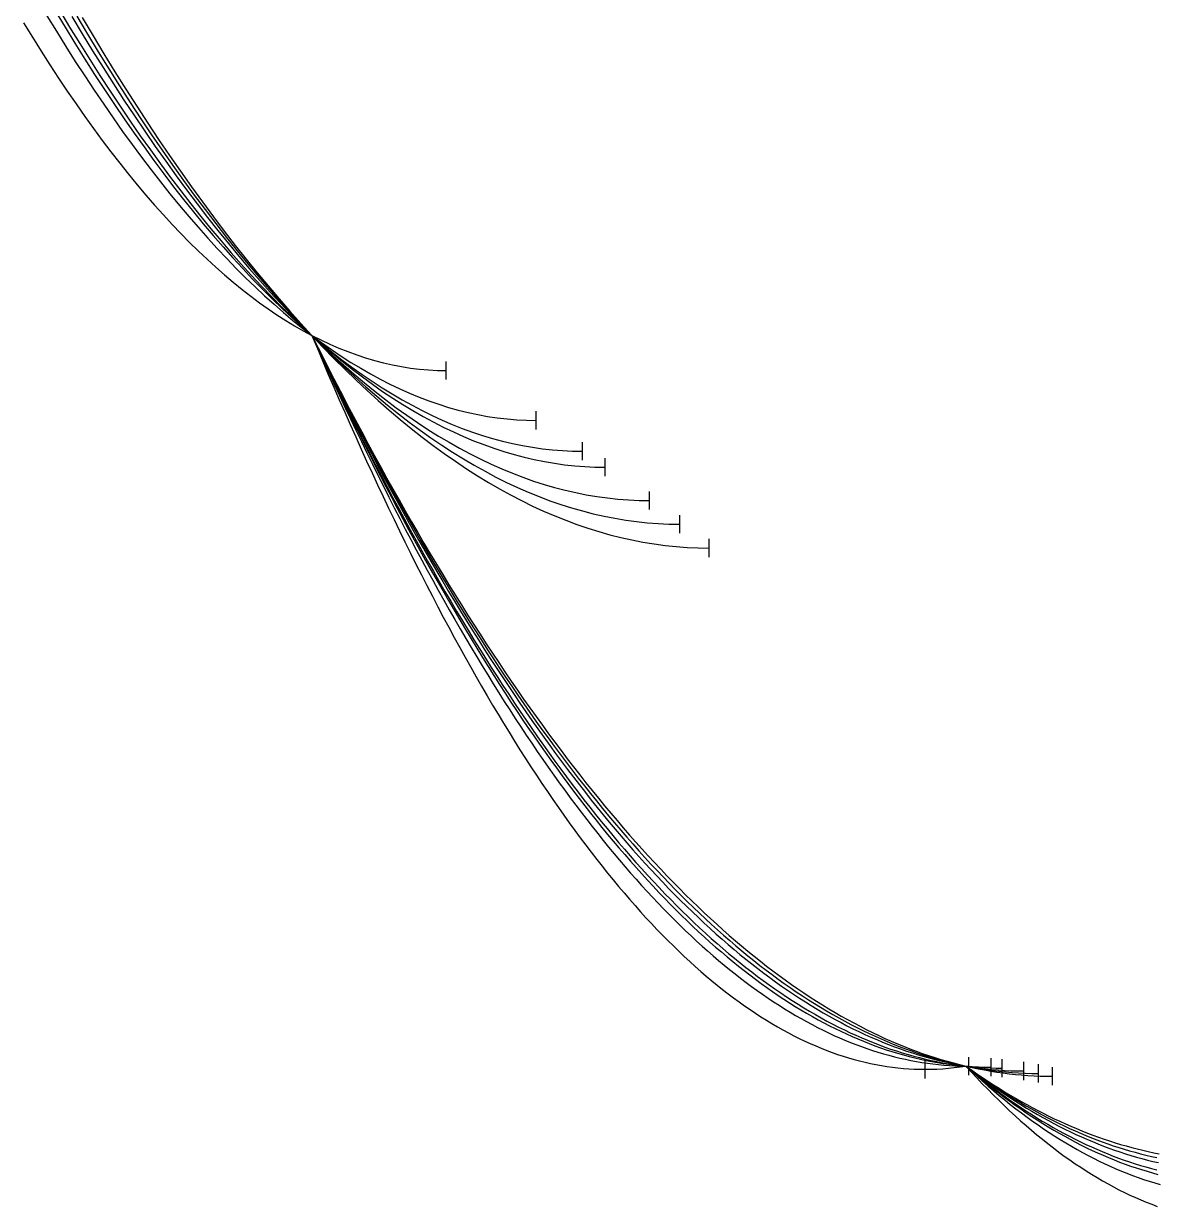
# Model space of a CAD drawing. Header units: metres. Extents: x -87 to 28195, y -4474 to 524.
# Drawn here: x 12896 to 13519, y -2956 to -2305 of the extents above; entities that cross this region are included whole.
import ezdxf

# ---------------------------------------------------------------- set-up
doc = ezdxf.new("R2010")
doc.units = ezdxf.units.M
for name, color, linetype in [('CATENARIES_-10_bare', 7, 'Continuous'), ('CATENARIES_-10_ICE', 7, 'Continuous'), ('CATENARIES_-19_bare', 7, 'Continuous'), ('CATENARIES_-19_HEAVY_ICE', 7, 'Continuous'), ('CATENARIES_0', 7, 'Continuous'), ('CATENARIES_0_ICE', 7, 'Continuous'), ('CATENARIES_50_theoretical', 7, 'Continuous')]:
    doc.layers.add(name, color=color, linetype=linetype)

msp = doc.modelspace()

# ---------------------------------------------------------------- linework, layer by layer
at = {"layer": 'CATENARIES_-10_bare'}
for p, q in [((13257.44, -2585.78), (13257.44, -2575.78)), ((13454.83, -2888.03), (13454.83, -2878.03))]:
    msp.add_line(p, q, dxfattribs=at)
for points in [[(12925.52, -2301.29, 0), (12931.4, -2311.13, 0), (12937.28, -2320.8, 0), (12943.17, -2330.28, 0), (12949.05, -2339.59, 0), (12954.93, -2348.72, 0), (12960.81, -2357.67, 0), (12966.69, -2366.45, 0), (12972.58, -2375.05, 0), (12978.46, -2383.47, 0), (12984.34, -2391.72, 0), (12990.22, -2399.79, 0), (12996.11, -2407.68, 0), (13001.99, -2415.4, 0), (13007.87, -2422.94, 0), (13013.75, -2430.3, 0), (13019.64, -2437.49, 0), (13025.52, -2444.5, 0), (13031.4, -2451.33, 0), (13037.28, -2457.99, 0), (13043.17, -2464.47, 0), (13049.05, -2470.77, 0), (13054.93, -2476.9, 0), (13060.89, -2482.93, 0), (13066.84, -2488.77, 0), (13072.8, -2494.44, 0), (13078.75, -2499.92, 0), (13084.71, -2505.23, 0), (13090.67, -2510.35, 0), (13096.62, -2515.29, 0), (13102.58, -2520.06, 0), (13108.54, -2524.64, 0), (13114.49, -2529.04, 0), (13120.45, -2533.27, 0), (13126.4, -2537.31, 0), (13132.36, -2541.18, 0), (13138.32, -2544.86, 0), (13144.27, -2548.36, 0), (13150.23, -2551.69, 0), (13156.18, -2554.83, 0), (13162.14, -2557.79, 0), (13168.1, -2560.58, 0), (13174.05, -2563.18, 0), (13180.01, -2565.61, 0), (13185.97, -2567.85, 0), (13191.92, -2569.92, 0), (13197.88, -2571.81, 0), (13203.83, -2573.51, 0), (13209.79, -2575.04, 0), (13215.75, -2576.39, 0), (13221.7, -2577.55, 0), (13227.66, -2578.54, 0), (13233.61, -2579.35, 0), (13239.57, -2579.98, 0), (13245.53, -2580.43, 0), (13251.48, -2580.7, 0), (13257.44, -2580.78, 0)], [(13054.93, -2476.9, 0), (13058.26, -2483.66, 0), (13061.6, -2490.37, 0), (13064.93, -2497.02, 0), (13068.26, -2503.61, 0), (13071.6, -2510.15, 0), (13074.93, -2516.63, 0), (13078.26, -2523.05, 0), (13081.6, -2529.41, 0), (13084.93, -2535.72, 0), (13088.26, -2541.97, 0), (13091.6, -2548.16, 0), (13094.93, -2554.29, 0), (13098.26, -2560.37, 0), (13101.6, -2566.39, 0), (13104.93, -2572.36, 0), (13108.26, -2578.26, 0), (13111.6, -2584.11, 0), (13114.93, -2589.9, 0), (13118.26, -2595.64, 0), (13121.59, -2601.31, 0), (13124.93, -2606.94, 0), (13128.26, -2612.5, 0), (13131.59, -2618.01, 0), (13134.93, -2623.46, 0), (13138.26, -2628.85, 0), (13141.59, -2634.18, 0), (13144.93, -2639.46, 0), (13148.26, -2644.68, 0), (13151.59, -2649.85, 0), (13154.93, -2654.96, 0), (13158.26, -2660.01, 0), (13161.59, -2665, 0), (13164.93, -2669.94, 0), (13168.26, -2674.82, 0), (13171.59, -2679.64, 0), (13174.93, -2684.41, 0), (13178.26, -2689.12, 0), (13181.59, -2693.77, 0), (13184.93, -2698.37, 0), (13188.26, -2702.91, 0), (13191.59, -2707.39, 0), (13194.93, -2711.82, 0), (13198.26, -2716.19, 0), (13201.59, -2720.5, 0), (13204.93, -2724.76, 0), (13208.26, -2728.96, 0), (13211.59, -2733.1, 0), (13214.93, -2737.19, 0), (13218.26, -2741.22, 0), (13221.59, -2745.19, 0), (13224.93, -2749.1, 0), (13228.26, -2752.96, 0), (13231.59, -2756.77, 0), (13234.92, -2760.51, 0), (13238.26, -2764.2, 0), (13241.59, -2767.84, 0), (13244.92, -2771.41, 0), (13248.26, -2774.93, 0), (13251.59, -2778.4, 0), (13254.92, -2781.8, 0), (13258.26, -2785.15, 0), (13261.59, -2788.45, 0), (13264.92, -2791.68, 0), (13268.26, -2794.87, 0), (13271.59, -2797.99, 0), (13274.92, -2801.06, 0), (13278.26, -2804.07, 0), (13281.59, -2807.02, 0), (13284.92, -2809.92, 0), (13288.26, -2812.76, 0), (13291.59, -2815.55, 0), (13294.92, -2818.28, 0), (13298.26, -2820.95, 0), (13301.59, -2823.57, 0), (13304.92, -2826.13, 0), (13308.26, -2828.63, 0), (13311.59, -2831.08, 0), (13314.92, -2833.47, 0), (13318.26, -2835.8, 0), (13321.59, -2838.08, 0), (13324.92, -2840.3, 0), (13328.26, -2842.47, 0), (13331.59, -2844.58, 0), (13334.92, -2846.63, 0), (13338.26, -2848.63, 0), (13341.59, -2850.57, 0), (13344.92, -2852.45, 0), (13348.26, -2854.28, 0), (13351.59, -2856.05, 0), (13354.92, -2857.76, 0), (13358.25, -2859.42, 0), (13361.59, -2861.02, 0), (13364.92, -2862.57, 0), (13368.25, -2864.06, 0), (13371.59, -2865.49, 0), (13374.92, -2866.87, 0), (13378.25, -2868.19, 0), (13381.59, -2869.45, 0), (13384.92, -2870.66, 0), (13388.25, -2871.81, 0), (13391.59, -2872.91, 0), (13394.92, -2873.95, 0), (13398.25, -2874.93, 0), (13401.59, -2875.86, 0), (13404.92, -2876.73, 0), (13408.25, -2877.54, 0), (13411.59, -2878.3, 0), (13414.92, -2879, 0), (13418.55, -2879.7, 0), (13422.18, -2880.33, 0), (13425.8, -2880.9, 0), (13429.43, -2881.4, 0), (13433.06, -2881.83, 0), (13436.69, -2882.2, 0), (13440.32, -2882.5, 0), (13443.95, -2882.73, 0), (13447.57, -2882.9, 0), (13451.2, -2883, 0), (13454.83, -2883.03, 0)], [(13414.92, -2879, 0), (13417.92, -2881.22, 0), (13420.93, -2883.39, 0), (13423.93, -2885.51, 0), (13426.93, -2887.59, 0), (13429.94, -2889.63, 0), (13432.94, -2891.61, 0), (13435.95, -2893.56, 0), (13438.95, -2895.45, 0), (13441.95, -2897.3, 0), (13444.96, -2899.11, 0), (13447.96, -2900.87, 0), (13450.96, -2902.58, 0), (13453.97, -2904.25, 0), (13456.97, -2905.87, 0), (13459.97, -2907.45, 0), (13462.98, -2908.98, 0), (13465.98, -2910.46, 0), (13468.98, -2911.9, 0), (13471.99, -2913.29, 0), (13474.99, -2914.64, 0), (13478, -2915.94, 0), (13481, -2917.2, 0), (13484, -2918.41, 0), (13487.01, -2919.58, 0), (13490.01, -2920.69, 0), (13493.01, -2921.77, 0), (13496.02, -2922.8, 0), (13499.02, -2923.78, 0), (13502.02, -2924.71, 0), (13505.03, -2925.6, 0), (13508.03, -2926.45, 0), (13511.03, -2927.25, 0), (13514.04, -2928, 0), (13517.04, -2928.71, 0), (13520.05, -2929.37, 0)]]:
    msp.add_polyline3d(points, dxfattribs=at)
at = {"layer": 'CATENARIES_-10_ICE'}
for p, q in [((13216.33, -2554.42), (13216.33, -2544.42)), ((13434.9, -2885.11), (13434.9, -2875.11))]:
    msp.add_line(p, q, dxfattribs=at)
for points in [[(12916.04, -2297.95, 0), (12921.6, -2307.19, 0), (12927.15, -2316.26, 0), (12932.71, -2325.15, 0), (12938.26, -2333.87, 0), (12943.82, -2342.41, 0), (12949.37, -2350.78, 0), (12954.93, -2358.98, 0), (12960.49, -2367, 0), (12966.04, -2374.85, 0), (12971.6, -2382.53, 0), (12977.15, -2390.03, 0), (12982.71, -2397.36, 0), (12988.26, -2404.51, 0), (12993.82, -2411.5, 0), (12999.37, -2418.31, 0), (13004.93, -2424.94, 0), (13010.49, -2431.41, 0), (13016.04, -2437.7, 0), (13021.6, -2443.82, 0), (13027.15, -2449.76, 0), (13032.71, -2455.53, 0), (13038.26, -2461.14, 0), (13043.82, -2466.56, 0), (13049.37, -2471.82, 0), (13054.93, -2476.9, 0), (13060.5, -2481.82, 0), (13066.06, -2486.56, 0), (13071.63, -2491.14, 0), (13077.19, -2495.54, 0), (13082.76, -2499.76, 0), (13088.32, -2503.82, 0), (13093.89, -2507.7, 0), (13099.45, -2511.41, 0), (13105.02, -2514.94, 0), (13110.58, -2518.31, 0), (13116.15, -2521.5, 0), (13121.71, -2524.51, 0), (13127.28, -2527.36, 0), (13132.84, -2530.03, 0), (13138.41, -2532.53, 0), (13143.98, -2534.86, 0), (13149.54, -2537.01, 0), (13155.11, -2539, 0), (13160.67, -2540.81, 0), (13166.24, -2542.44, 0), (13171.8, -2543.91, 0), (13177.37, -2545.2, 0), (13182.93, -2546.32, 0), (13188.5, -2547.27, 0), (13194.06, -2548.05, 0), (13199.63, -2548.65, 0), (13205.19, -2549.08, 0), (13210.76, -2549.34, 0), (13216.33, -2549.42, 0)], [(13054.93, -2476.9, 0), (13058.12, -2483.66, 0), (13061.3, -2490.36, 0), (13064.49, -2497, 0), (13067.67, -2503.58, 0), (13070.86, -2510.11, 0), (13074.04, -2516.58, 0), (13077.23, -2522.99, 0), (13080.42, -2529.34, 0), (13083.6, -2535.64, 0), (13086.79, -2541.88, 0), (13089.97, -2548.06, 0), (13093.16, -2554.18, 0), (13096.34, -2560.25, 0), (13099.53, -2566.26, 0), (13102.72, -2572.21, 0), (13105.9, -2578.1, 0), (13109.09, -2583.94, 0), (13112.27, -2589.72, 0), (13115.46, -2595.44, 0), (13118.65, -2601.11, 0), (13121.83, -2606.71, 0), (13125.02, -2612.26, 0), (13128.2, -2617.75, 0), (13131.39, -2623.19, 0), (13134.57, -2628.57, 0), (13137.76, -2633.89, 0), (13140.95, -2639.15, 0), (13144.13, -2644.36, 0), (13147.32, -2649.5, 0), (13150.5, -2654.6, 0), (13153.69, -2659.63, 0), (13156.87, -2664.61, 0), (13160.06, -2669.53, 0), (13163.25, -2674.39, 0), (13166.43, -2679.2, 0), (13169.62, -2683.94, 0), (13172.8, -2688.64, 0), (13175.99, -2693.27, 0), (13179.17, -2697.85, 0), (13182.36, -2702.37, 0), (13185.55, -2706.83, 0), (13188.73, -2711.24, 0), (13191.92, -2715.59, 0), (13195.1, -2719.88, 0), (13198.29, -2724.11, 0), (13201.47, -2728.29, 0), (13204.66, -2732.41, 0), (13207.85, -2736.48, 0), (13211.03, -2740.49, 0), (13214.22, -2744.44, 0), (13217.4, -2748.33, 0), (13220.59, -2752.17, 0), (13223.77, -2755.95, 0), (13226.96, -2759.67, 0), (13230.15, -2763.34, 0), (13233.33, -2766.94, 0), (13236.52, -2770.5, 0), (13239.7, -2773.99, 0), (13242.89, -2777.43, 0), (13246.08, -2780.81, 0), (13249.26, -2784.14, 0), (13252.45, -2787.41, 0), (13255.63, -2790.62, 0), (13258.82, -2793.77, 0), (13262, -2796.87, 0), (13265.19, -2799.91, 0), (13268.38, -2802.9, 0), (13271.56, -2805.83, 0), (13274.75, -2808.7, 0), (13277.93, -2811.51, 0), (13281.12, -2814.27, 0), (13284.3, -2816.97, 0), (13287.49, -2819.62, 0), (13290.68, -2822.2, 0), (13293.86, -2824.73, 0), (13297.05, -2827.21, 0), (13300.23, -2829.63, 0), (13303.42, -2831.99, 0), (13306.6, -2834.29, 0), (13309.79, -2836.54, 0), (13312.98, -2838.73, 0), (13316.16, -2840.87, 0), (13319.35, -2842.95, 0), (13322.53, -2844.97, 0), (13325.72, -2846.93, 0), (13328.9, -2848.84, 0), (13332.09, -2850.69, 0), (13335.28, -2852.49, 0), (13338.46, -2854.23, 0), (13341.65, -2855.91, 0), (13344.83, -2857.53, 0), (13348.02, -2859.1, 0), (13351.2, -2860.62, 0), (13354.39, -2862.07, 0), (13357.58, -2863.47, 0), (13360.76, -2864.82, 0), (13363.95, -2866.1, 0), (13367.13, -2867.33, 0), (13370.32, -2868.5, 0), (13373.51, -2869.62, 0), (13376.69, -2870.68, 0), (13379.88, -2871.69, 0), (13383.06, -2872.63, 0), (13386.25, -2873.52, 0), (13389.43, -2874.36, 0), (13392.62, -2875.14, 0), (13395.81, -2875.86, 0), (13398.99, -2876.52, 0), (13402.18, -2877.13, 0), (13405.36, -2877.68, 0), (13408.55, -2878.18, 0), (13411.73, -2878.62, 0), (13414.92, -2879, 0), (13418.25, -2879.34, 0), (13421.58, -2879.62, 0), (13424.91, -2879.83, 0), (13428.24, -2879.99, 0), (13431.57, -2880.08, 0), (13434.9, -2880.11, 0)], [(13414.92, -2879, 0), (13417.92, -2881.49, 0), (13420.93, -2883.92, 0), (13423.93, -2886.31, 0), (13426.93, -2888.65, 0), (13429.94, -2890.93, 0), (13432.94, -2893.17, 0), (13435.94, -2895.35, 0), (13438.94, -2897.49, 0), (13441.95, -2899.57, 0), (13444.95, -2901.6, 0), (13447.95, -2903.59, 0), (13450.96, -2905.52, 0), (13453.96, -2907.4, 0), (13456.96, -2909.24, 0), (13459.97, -2911.02, 0), (13462.97, -2912.75, 0), (13465.97, -2914.43, 0), (13468.97, -2916.07, 0), (13471.98, -2917.65, 0), (13474.98, -2919.18, 0), (13477.98, -2920.66, 0), (13480.99, -2922.09, 0), (13483.99, -2923.47, 0), (13486.99, -2924.8, 0), (13490, -2926.08, 0), (13493, -2927.31, 0), (13496, -2928.49, 0), (13499, -2929.62, 0), (13502.01, -2930.7, 0), (13505.01, -2931.73, 0), (13508.01, -2932.71, 0), (13511.02, -2933.63, 0), (13514.02, -2934.51, 0), (13517.02, -2935.34, 0), (13520.03, -2936.12, 0)]]:
    msp.add_polyline3d(points, dxfattribs=at)
at = {"layer": 'CATENARIES_-19_bare'}
for p, q in [((13273.64, -2598.91), (13273.64, -2588.91)), ((13462.68, -2889.58), (13462.68, -2879.58))]:
    msp.add_line(p, q, dxfattribs=at)
for points in [[(12928.42, -2301.97, 0), (12934.45, -2312.1, 0), (12940.47, -2322.04, 0), (12946.5, -2331.8, 0), (12952.52, -2341.39, 0), (12958.54, -2350.79, 0), (12964.57, -2360.02, 0), (12970.59, -2369.06, 0), (12976.62, -2377.93, 0), (12982.64, -2386.61, 0), (12988.66, -2395.12, 0), (12994.69, -2403.45, 0), (13000.71, -2411.6, 0), (13006.74, -2419.57, 0), (13012.76, -2427.36, 0), (13018.79, -2434.97, 0), (13024.81, -2442.41, 0), (13030.83, -2449.66, 0), (13036.86, -2456.74, 0), (13042.88, -2463.64, 0), (13048.91, -2470.36, 0), (13054.93, -2476.9, 0), (13061.01, -2483.32, 0), (13067.08, -2489.55, 0), (13073.16, -2495.6, 0), (13079.23, -2501.48, 0), (13085.31, -2507.17, 0), (13091.38, -2512.68, 0), (13097.46, -2518, 0), (13103.53, -2523.15, 0), (13109.61, -2528.12, 0), (13115.68, -2532.9, 0), (13121.76, -2537.51, 0), (13127.83, -2541.93, 0), (13133.91, -2546.18, 0), (13139.98, -2550.24, 0), (13146.06, -2554.12, 0), (13152.13, -2557.82, 0), (13158.21, -2561.34, 0), (13164.28, -2564.68, 0), (13170.36, -2567.84, 0), (13176.43, -2570.81, 0), (13182.51, -2573.61, 0), (13188.58, -2576.23, 0), (13194.66, -2578.66, 0), (13200.73, -2580.92, 0), (13206.81, -2582.99, 0), (13212.88, -2584.89, 0), (13218.96, -2586.6, 0), (13225.03, -2588.14, 0), (13231.11, -2589.49, 0), (13237.18, -2590.66, 0), (13243.26, -2591.65, 0), (13249.33, -2592.47, 0), (13255.41, -2593.1, 0), (13261.49, -2593.55, 0), (13267.56, -2593.82, 0), (13273.64, -2593.91, 0)], [(13054.93, -2476.9, 0), (13058.36, -2483.75, 0), (13061.79, -2490.54, 0), (13065.22, -2497.27, 0), (13068.64, -2503.94, 0), (13072.07, -2510.56, 0), (13075.5, -2517.12, 0), (13078.93, -2523.61, 0), (13082.36, -2530.05, 0), (13085.79, -2536.43, 0), (13089.21, -2542.76, 0), (13092.64, -2549.02, 0), (13096.07, -2555.23, 0), (13099.5, -2561.37, 0), (13102.93, -2567.46, 0), (13106.36, -2573.49, 0), (13109.79, -2579.47, 0), (13113.21, -2585.38, 0), (13116.64, -2591.24, 0), (13120.07, -2597.03, 0), (13123.5, -2602.77, 0), (13126.93, -2608.45, 0), (13130.36, -2614.08, 0), (13133.78, -2619.64, 0), (13137.21, -2625.15, 0), (13140.64, -2630.59, 0), (13144.07, -2635.98, 0), (13147.5, -2641.32, 0), (13150.93, -2646.59, 0), (13154.36, -2651.81, 0), (13157.78, -2656.96, 0), (13161.21, -2662.06, 0), (13164.64, -2667.1, 0), (13168.07, -2672.09, 0), (13171.5, -2677.01, 0), (13174.93, -2681.88, 0), (13178.36, -2686.69, 0), (13181.78, -2691.44, 0), (13185.21, -2696.13, 0), (13188.64, -2700.77, 0), (13192.07, -2705.34, 0), (13195.5, -2709.86, 0), (13198.93, -2714.32, 0), (13202.35, -2718.73, 0), (13205.78, -2723.07, 0), (13209.21, -2727.36, 0), (13212.64, -2731.59, 0), (13216.07, -2735.76, 0), (13219.5, -2739.87, 0), (13222.93, -2743.93, 0), (13226.35, -2747.93, 0), (13229.78, -2751.87, 0), (13233.21, -2755.75, 0), (13236.64, -2759.58, 0), (13240.07, -2763.34, 0), (13243.5, -2767.05, 0), (13246.92, -2770.7, 0), (13250.35, -2774.3, 0), (13253.78, -2777.83, 0), (13257.21, -2781.31, 0), (13260.64, -2784.73, 0), (13264.07, -2788.09, 0), (13267.5, -2791.4, 0), (13270.92, -2794.64, 0), (13274.35, -2797.83, 0), (13277.78, -2800.97, 0), (13281.21, -2804.04, 0), (13284.64, -2807.06, 0), (13288.07, -2810.01, 0), (13291.49, -2812.91, 0), (13294.92, -2815.76, 0), (13298.35, -2818.54, 0), (13301.78, -2821.27, 0), (13305.21, -2823.94, 0), (13308.64, -2826.55, 0), (13312.07, -2829.11, 0), (13315.49, -2831.61, 0), (13318.92, -2834.05, 0), (13322.35, -2836.43, 0), (13325.78, -2838.75, 0), (13329.21, -2841.02, 0), (13332.64, -2843.23, 0), (13336.07, -2845.38, 0), (13339.49, -2847.48, 0), (13342.92, -2849.51, 0), (13346.35, -2851.49, 0), (13349.78, -2853.41, 0), (13353.21, -2855.28, 0), (13356.64, -2857.09, 0), (13360.06, -2858.83, 0), (13363.49, -2860.53, 0), (13366.92, -2862.16, 0), (13370.35, -2863.74, 0), (13373.78, -2865.26, 0), (13377.21, -2866.72, 0), (13380.64, -2868.12, 0), (13384.06, -2869.47, 0), (13387.49, -2870.76, 0), (13390.92, -2871.99, 0), (13394.35, -2873.16, 0), (13397.78, -2874.28, 0), (13401.21, -2875.34, 0), (13404.63, -2876.34, 0), (13408.06, -2877.28, 0), (13411.49, -2878.17, 0), (13414.92, -2879, 0), (13418.33, -2879.77, 0), (13421.74, -2880.48, 0), (13425.15, -2881.13, 0), (13428.57, -2881.73, 0), (13431.98, -2882.27, 0), (13435.39, -2882.75, 0), (13438.8, -2883.18, 0), (13442.21, -2883.55, 0), (13445.62, -2883.86, 0), (13449.04, -2884.12, 0), (13452.45, -2884.32, 0), (13455.86, -2884.46, 0), (13459.27, -2884.55, 0), (13462.68, -2884.58, 0)], [(13414.92, -2879, 0), (13417.96, -2881.15, 0), (13421, -2883.25, 0), (13424.05, -2885.31, 0), (13427.09, -2887.33, 0), (13430.13, -2889.3, 0), (13433.17, -2891.22, 0), (13436.21, -2893.1, 0), (13439.25, -2894.93, 0), (13442.3, -2896.72, 0), (13445.34, -2898.46, 0), (13448.38, -2900.16, 0), (13451.42, -2901.81, 0), (13454.46, -2903.41, 0), (13457.5, -2904.97, 0), (13460.55, -2906.49, 0), (13463.59, -2907.96, 0), (13466.63, -2909.39, 0), (13469.67, -2910.77, 0), (13472.71, -2912.1, 0), (13475.75, -2913.39, 0), (13478.8, -2914.63, 0), (13481.84, -2915.83, 0), (13484.88, -2916.99, 0), (13487.92, -2918.09, 0), (13490.96, -2919.16, 0), (13494.01, -2920.17, 0), (13497.05, -2921.15, 0), (13500.09, -2922.07, 0), (13503.13, -2922.96, 0), (13506.17, -2923.79, 0), (13509.21, -2924.58, 0), (13512.26, -2925.33, 0), (13515.3, -2926.03, 0), (13518.34, -2926.69, 0), (13521.38, -2927.3, 0)]]:
    msp.add_polyline3d(points, dxfattribs=at)
at = {"layer": 'CATENARIES_-19_HEAVY_ICE'}
for p, q in [((13178.46, -2528.66), (13178.46, -2518.66)), ((13416.56, -2884.01), (13416.56, -2874.01))]:
    msp.add_line(p, q, dxfattribs=at)
for points in [[(12909.1, -2300.95, 0), (12914.31, -2309.5, 0), (12919.51, -2317.88, 0), (12924.72, -2326.09, 0), (12929.93, -2334.13, 0), (12935.14, -2342.01, 0), (12940.35, -2349.71, 0), (12945.56, -2357.25, 0), (12950.76, -2364.62, 0), (12955.97, -2371.83, 0), (12961.18, -2378.86, 0), (12966.39, -2385.73, 0), (12971.6, -2392.43, 0), (12976.81, -2398.96, 0), (12982.01, -2405.33, 0), (12987.22, -2411.53, 0), (12992.43, -2417.56, 0), (12997.64, -2423.42, 0), (13002.85, -2429.12, 0), (13008.06, -2434.65, 0), (13013.26, -2440.01, 0), (13018.47, -2445.2, 0), (13023.68, -2450.23, 0), (13028.89, -2455.09, 0), (13034.1, -2459.79, 0), (13039.31, -2464.32, 0), (13044.51, -2468.68, 0), (13049.72, -2472.87, 0), (13054.93, -2476.9, 0), (13060.3, -2480.88, 0), (13065.67, -2484.68, 0), (13071.04, -2488.31, 0), (13076.41, -2491.75, 0), (13081.79, -2495.02, 0), (13087.16, -2498.12, 0), (13092.53, -2501.03, 0), (13097.9, -2503.77, 0), (13103.27, -2506.34, 0), (13108.64, -2508.72, 0), (13114.01, -2510.93, 0), (13119.38, -2512.96, 0), (13124.75, -2514.82, 0), (13130.12, -2516.5, 0), (13135.5, -2518, 0), (13140.87, -2519.33, 0), (13146.24, -2520.48, 0), (13151.61, -2521.45, 0), (13156.98, -2522.24, 0), (13162.35, -2522.86, 0), (13167.72, -2523.3, 0), (13173.09, -2523.57, 0), (13178.46, -2523.66, 0)], [(13054.93, -2476.9, 0), (13057.96, -2483.63, 0), (13060.98, -2490.3, 0), (13064.01, -2496.91, 0), (13067.03, -2503.46, 0), (13070.06, -2509.96, 0), (13073.08, -2516.4, 0), (13076.11, -2522.78, 0), (13079.13, -2529.1, 0), (13082.16, -2535.37, 0), (13085.18, -2541.58, 0), (13088.21, -2547.74, 0), (13091.23, -2553.83, 0), (13094.26, -2559.87, 0), (13097.28, -2565.85, 0), (13100.31, -2571.78, 0), (13103.33, -2577.64, 0), (13106.36, -2583.46, 0), (13109.38, -2589.21, 0), (13112.41, -2594.91, 0), (13115.43, -2600.54, 0), (13118.46, -2606.13, 0), (13121.48, -2611.65, 0), (13124.51, -2617.12, 0), (13127.53, -2622.53, 0), (13130.56, -2627.89, 0), (13133.58, -2633.18, 0), (13136.61, -2638.42, 0), (13139.63, -2643.61, 0), (13142.66, -2648.74, 0), (13145.68, -2653.81, 0), (13148.71, -2658.82, 0), (13151.73, -2663.78, 0), (13154.76, -2668.68, 0), (13157.78, -2673.52, 0), (13160.81, -2678.3, 0), (13163.83, -2683.03, 0), (13166.86, -2687.71, 0), (13169.88, -2692.32, 0), (13172.91, -2696.88, 0), (13175.94, -2701.38, 0), (13178.96, -2705.83, 0), (13181.99, -2710.22, 0), (13185.01, -2714.55, 0), (13188.04, -2718.83, 0), (13191.06, -2723.05, 0), (13194.09, -2727.21, 0), (13197.11, -2731.32, 0), (13200.14, -2735.37, 0), (13203.16, -2739.36, 0), (13206.19, -2743.3, 0), (13209.21, -2747.18, 0), (13212.24, -2751, 0), (13215.26, -2754.77, 0), (13218.29, -2758.48, 0), (13221.31, -2762.13, 0), (13224.34, -2765.73, 0), (13227.36, -2769.27, 0), (13230.39, -2772.76, 0), (13233.41, -2776.19, 0), (13236.44, -2779.56, 0), (13239.46, -2782.87, 0), (13242.49, -2786.13, 0), (13245.51, -2789.34, 0), (13248.54, -2792.48, 0), (13251.56, -2795.57, 0), (13254.59, -2798.61, 0), (13257.61, -2801.59, 0), (13260.64, -2804.51, 0), (13263.66, -2807.37, 0), (13266.69, -2810.18, 0), (13269.71, -2812.93, 0), (13272.74, -2815.63, 0), (13275.76, -2818.27, 0), (13278.79, -2820.85, 0), (13281.81, -2823.38, 0), (13284.84, -2825.85, 0), (13287.86, -2828.27, 0), (13290.89, -2830.62, 0), (13293.91, -2832.93, 0), (13296.94, -2835.17, 0), (13299.97, -2837.36, 0), (13302.99, -2839.5, 0), (13306.02, -2841.58, 0), (13309.04, -2843.6, 0), (13312.07, -2845.56, 0), (13315.09, -2847.47, 0), (13318.12, -2849.32, 0), (13321.14, -2851.12, 0), (13324.17, -2852.86, 0), (13327.19, -2854.55, 0), (13330.22, -2856.18, 0), (13333.24, -2857.75, 0), (13336.27, -2859.26, 0), (13339.29, -2860.72, 0), (13342.32, -2862.13, 0), (13345.34, -2863.48, 0), (13348.37, -2864.77, 0), (13351.39, -2866, 0), (13354.42, -2867.18, 0), (13357.44, -2868.31, 0), (13360.47, -2869.37, 0), (13363.49, -2870.39, 0), (13366.52, -2871.34, 0), (13369.54, -2872.24, 0), (13372.57, -2873.08, 0), (13375.59, -2873.87, 0), (13378.62, -2874.6, 0), (13381.64, -2875.28, 0), (13384.67, -2875.89, 0), (13387.69, -2876.46, 0), (13390.72, -2876.96, 0), (13393.74, -2877.41, 0), (13396.77, -2877.81, 0), (13399.79, -2878.15, 0), (13402.82, -2878.43, 0), (13405.84, -2878.66, 0), (13408.87, -2878.83, 0), (13411.89, -2878.94, 0), (13414.92, -2879, 0), (13416.56, -2879.01, 0)], [(13414.92, -2879, 0), (13417.98, -2881.84, 0), (13421.04, -2884.62, 0), (13424.09, -2887.34, 0), (13427.15, -2890.01, 0), (13430.21, -2892.62, 0), (13433.27, -2895.17, 0), (13436.32, -2897.66, 0), (13439.38, -2900.1, 0), (13442.44, -2902.48, 0), (13445.5, -2904.8, 0), (13448.56, -2907.06, 0), (13451.61, -2909.27, 0), (13454.67, -2911.42, 0), (13457.73, -2913.51, 0), (13460.79, -2915.55, 0), (13463.84, -2917.52, 0), (13466.9, -2919.44, 0), (13469.96, -2921.31, 0), (13473.02, -2923.11, 0), (13476.08, -2924.86, 0), (13479.13, -2926.55, 0), (13482.19, -2928.18, 0), (13485.25, -2929.76, 0), (13488.31, -2931.27, 0), (13491.36, -2932.74, 0), (13494.42, -2934.14, 0), (13497.48, -2935.49, 0), (13500.54, -2936.77, 0), (13503.6, -2938.01, 0), (13506.65, -2939.18, 0), (13509.71, -2940.3, 0), (13512.77, -2941.36, 0), (13515.83, -2942.36, 0), (13518.88, -2943.3, 0), (13521.94, -2944.19, 0)]]:
    msp.add_polyline3d(points, dxfattribs=at)
at = {"layer": 'CATENARIES_0'}
for p, q in [((13240.84, -2572.76), (13240.84, -2562.76)), ((13446.78, -2886.67), (13446.78, -2876.67))]:
    msp.add_line(p, q, dxfattribs=at)
for points in [[(12922.75, -2301.35, 0), (12928.49, -2310.92, 0), (12934.24, -2320.3, 0), (12939.99, -2329.51, 0), (12945.73, -2338.54, 0), (12951.48, -2347.4, 0), (12957.23, -2356.08, 0), (12962.98, -2364.59, 0), (12968.72, -2372.92, 0), (12974.47, -2381.08, 0), (12980.22, -2389.06, 0), (12985.96, -2396.87, 0), (12991.71, -2404.5, 0), (12997.46, -2411.95, 0), (13003.21, -2419.23, 0), (13008.95, -2426.34, 0), (13014.7, -2433.27, 0), (13020.45, -2440.03, 0), (13026.19, -2446.61, 0), (13031.94, -2453.02, 0), (13037.69, -2459.25, 0), (13043.44, -2465.31, 0), (13049.18, -2471.19, 0), (13054.93, -2476.9, 0), (13060.74, -2482.49, 0), (13066.55, -2487.91, 0), (13072.36, -2493.15, 0), (13078.17, -2498.21, 0), (13083.98, -2503.09, 0), (13089.79, -2507.79, 0), (13095.6, -2512.32, 0), (13101.41, -2516.67, 0), (13107.22, -2520.84, 0), (13113.03, -2524.83, 0), (13118.84, -2528.65, 0), (13124.65, -2532.28, 0), (13130.45, -2535.74, 0), (13136.26, -2539.03, 0), (13142.07, -2542.13, 0), (13147.88, -2545.06, 0), (13153.69, -2547.81, 0), (13159.5, -2550.38, 0), (13165.31, -2552.77, 0), (13171.12, -2554.99, 0), (13176.93, -2557.03, 0), (13182.74, -2558.89, 0), (13188.55, -2560.58, 0), (13194.36, -2562.08, 0), (13200.17, -2563.41, 0), (13205.98, -2564.57, 0), (13211.79, -2565.54, 0), (13217.6, -2566.34, 0), (13223.41, -2566.96, 0), (13229.22, -2567.4, 0), (13235.03, -2567.67, 0), (13240.84, -2567.76, 0)], [(13054.93, -2476.9, 0), (13058.2, -2483.66, 0), (13061.48, -2490.35, 0), (13064.75, -2497, 0), (13068.02, -2503.58, 0), (13071.29, -2510.11, 0), (13074.57, -2516.58, 0), (13077.84, -2522.99, 0), (13081.11, -2529.34, 0), (13084.38, -2535.64, 0), (13087.66, -2541.88, 0), (13090.93, -2548.06, 0), (13094.2, -2554.19, 0), (13097.47, -2560.25, 0), (13100.75, -2566.27, 0), (13104.02, -2572.22, 0), (13107.29, -2578.12, 0), (13110.56, -2583.95, 0), (13113.84, -2589.74, 0), (13117.11, -2595.46, 0), (13120.38, -2601.13, 0), (13123.66, -2606.74, 0), (13126.93, -2612.29, 0), (13130.2, -2617.79, 0), (13133.47, -2623.23, 0), (13136.75, -2628.61, 0), (13140.02, -2633.94, 0), (13143.29, -2639.21, 0), (13146.56, -2644.42, 0), (13149.84, -2649.57, 0), (13153.11, -2654.67, 0), (13156.38, -2659.71, 0), (13159.65, -2664.7, 0), (13162.93, -2669.62, 0), (13166.2, -2674.49, 0), (13169.47, -2679.31, 0), (13172.74, -2684.06, 0), (13176.02, -2688.76, 0), (13179.29, -2693.4, 0), (13182.56, -2697.99, 0), (13185.84, -2702.52, 0), (13189.11, -2706.99, 0), (13192.38, -2711.41, 0), (13195.65, -2715.77, 0), (13198.93, -2720.07, 0), (13202.2, -2724.31, 0), (13205.47, -2728.5, 0), (13208.74, -2732.63, 0), (13212.02, -2736.71, 0), (13215.29, -2740.73, 0), (13218.56, -2744.69, 0), (13221.83, -2748.59, 0), (13225.11, -2752.44, 0), (13228.38, -2756.23, 0), (13231.65, -2759.97, 0), (13234.92, -2763.65, 0), (13238.2, -2767.27, 0), (13241.47, -2770.83, 0), (13244.74, -2774.34, 0), (13248.02, -2777.79, 0), (13251.29, -2781.19, 0), (13254.56, -2784.53, 0), (13257.83, -2787.81, 0), (13261.11, -2791.03, 0), (13264.38, -2794.2, 0), (13267.65, -2797.32, 0), (13270.92, -2800.37, 0), (13274.2, -2803.37, 0), (13277.47, -2806.32, 0), (13280.74, -2809.2, 0), (13284.01, -2812.03, 0), (13287.29, -2814.81, 0), (13290.56, -2817.52, 0), (13293.83, -2820.18, 0), (13297.11, -2822.79, 0), (13300.38, -2825.34, 0), (13303.65, -2827.83, 0), (13306.92, -2830.26, 0), (13310.2, -2832.64, 0), (13313.47, -2834.96, 0), (13316.74, -2837.23, 0), (13320.01, -2839.44, 0), (13323.29, -2841.59, 0), (13326.56, -2843.69, 0), (13329.83, -2845.73, 0), (13333.1, -2847.71, 0), (13336.38, -2849.64, 0), (13339.65, -2851.51, 0), (13342.92, -2853.32, 0), (13346.19, -2855.08, 0), (13349.47, -2856.79, 0), (13352.74, -2858.43, 0), (13356.01, -2860.02, 0), (13359.29, -2861.55, 0), (13362.56, -2863.03, 0), (13365.83, -2864.45, 0), (13369.1, -2865.81, 0), (13372.38, -2867.12, 0), (13375.65, -2868.37, 0), (13378.92, -2869.57, 0), (13382.19, -2870.71, 0), (13385.47, -2871.79, 0), (13388.74, -2872.82, 0), (13392.01, -2873.79, 0), (13395.28, -2874.7, 0), (13398.56, -2875.56, 0), (13401.83, -2876.36, 0), (13405.1, -2877.1, 0), (13408.37, -2877.79, 0), (13411.65, -2878.42, 0), (13414.92, -2879, 0), (13418.46, -2879.56, 0), (13422, -2880.05, 0), (13425.54, -2880.48, 0), (13429.08, -2880.84, 0), (13432.62, -2881.14, 0), (13436.16, -2881.37, 0), (13439.7, -2881.54, 0), (13443.24, -2881.63, 0), (13446.78, -2881.67, 0)], [(13414.92, -2879, 0), (13417.95, -2881.34, 0), (13420.98, -2883.63, 0), (13424, -2885.87, 0), (13427.03, -2888.06, 0), (13430.06, -2890.21, 0), (13433.09, -2892.31, 0), (13436.12, -2894.36, 0), (13439.14, -2896.36, 0), (13442.17, -2898.31, 0), (13445.2, -2900.21, 0), (13448.23, -2902.07, 0), (13451.26, -2903.88, 0), (13454.29, -2905.64, 0), (13457.31, -2907.35, 0), (13460.34, -2909.01, 0), (13463.37, -2910.62, 0), (13466.4, -2912.19, 0), (13469.43, -2913.71, 0), (13472.45, -2915.18, 0), (13475.48, -2916.6, 0), (13478.51, -2917.97, 0), (13481.54, -2919.3, 0), (13484.57, -2920.58, 0), (13487.59, -2921.8, 0), (13490.62, -2922.99, 0), (13493.65, -2924.12, 0), (13496.68, -2925.2, 0), (13499.71, -2926.24, 0), (13502.74, -2927.23, 0), (13505.76, -2928.16, 0), (13508.79, -2929.06, 0), (13511.82, -2929.9, 0), (13514.85, -2930.69, 0), (13517.88, -2931.44, 0), (13520.9, -2932.14, 0)]]:
    msp.add_polyline3d(points, dxfattribs=at)
at = {"layer": 'CATENARIES_0_ICE'}
for p, q in [((13203.97, -2545.64), (13203.97, -2535.64)), ((13428.91, -2884.56), (13428.91, -2874.56))]:
    msp.add_line(p, q, dxfattribs=at)
for points in [[(12913.63, -2298.32, 0), (12919.06, -2307.33, 0), (12924.5, -2316.16, 0), (12929.93, -2324.83, 0), (12935.36, -2333.32, 0), (12940.8, -2341.64, 0), (12946.23, -2349.79, 0), (12951.67, -2357.77, 0), (12957.1, -2365.57, 0), (12962.54, -2373.21, 0), (12967.97, -2380.67, 0), (12973.41, -2387.97, 0), (12978.84, -2395.09, 0), (12984.28, -2402.04, 0), (12989.71, -2408.82, 0), (12995.15, -2415.43, 0), (13000.58, -2421.87, 0), (13006.02, -2428.14, 0), (13011.45, -2434.24, 0), (13016.89, -2440.17, 0), (13022.32, -2445.93, 0), (13027.76, -2451.52, 0), (13033.19, -2456.93, 0), (13038.63, -2462.18, 0), (13044.06, -2467.26, 0), (13049.5, -2472.16, 0), (13054.93, -2476.9, 0), (13060.45, -2481.54, 0), (13065.97, -2486, 0), (13071.49, -2490.28, 0), (13077.01, -2494.4, 0), (13082.53, -2498.33, 0), (13088.05, -2502.09, 0), (13093.57, -2505.68, 0), (13099.09, -2509.09, 0), (13104.61, -2512.32, 0), (13110.13, -2515.38, 0), (13115.65, -2518.27, 0), (13121.17, -2520.98, 0), (13126.69, -2523.51, 0), (13132.21, -2525.87, 0), (13137.73, -2528.06, 0), (13143.25, -2530.07, 0), (13148.77, -2531.9, 0), (13154.29, -2533.56, 0), (13159.81, -2535.05, 0), (13165.33, -2536.36, 0), (13170.85, -2537.5, 0), (13176.37, -2538.46, 0), (13181.89, -2539.24, 0), (13187.41, -2539.86, 0), (13192.93, -2540.29, 0), (13198.45, -2540.55, 0), (13203.97, -2540.64, 0)], [(13054.93, -2476.9, 0), (13058.06, -2483.64, 0), (13061.19, -2490.32, 0), (13064.32, -2496.94, 0), (13067.45, -2503.51, 0), (13070.58, -2510.01, 0), (13073.71, -2516.47, 0), (13076.84, -2522.86, 0), (13079.97, -2529.19, 0), (13083.1, -2535.47, 0), (13086.23, -2541.69, 0), (13089.36, -2547.86, 0), (13092.49, -2553.97, 0), (13095.62, -2560.01, 0), (13098.75, -2566.01, 0), (13101.89, -2571.94, 0), (13105.02, -2577.82, 0), (13108.15, -2583.64, 0), (13111.28, -2589.4, 0), (13114.41, -2595.11, 0), (13117.54, -2600.76, 0), (13120.67, -2606.35, 0), (13123.8, -2611.89, 0), (13126.93, -2617.36, 0), (13130.06, -2622.79, 0), (13133.19, -2628.15, 0), (13136.32, -2633.46, 0), (13139.45, -2638.71, 0), (13142.58, -2643.9, 0), (13145.71, -2649.03, 0), (13148.84, -2654.11, 0), (13151.97, -2659.14, 0), (13155.1, -2664.1, 0), (13158.23, -2669.01, 0), (13161.36, -2673.86, 0), (13164.49, -2678.65, 0), (13167.62, -2683.39, 0), (13170.75, -2688.07, 0), (13173.88, -2692.7, 0), (13177.01, -2697.26, 0), (13180.14, -2701.77, 0), (13183.27, -2706.23, 0), (13186.4, -2710.62, 0), (13189.53, -2714.96, 0), (13192.67, -2719.25, 0), (13195.8, -2723.47, 0), (13198.93, -2727.64, 0), (13202.06, -2731.76, 0), (13205.19, -2735.81, 0), (13208.32, -2739.81, 0), (13211.45, -2743.76, 0), (13214.58, -2747.64, 0), (13217.71, -2751.47, 0), (13220.84, -2755.25, 0), (13223.97, -2758.96, 0), (13227.1, -2762.62, 0), (13230.23, -2766.23, 0), (13233.36, -2769.77, 0), (13236.49, -2773.26, 0), (13239.62, -2776.7, 0), (13242.75, -2780.07, 0), (13245.88, -2783.4, 0), (13249.01, -2786.66, 0), (13252.14, -2789.87, 0), (13255.27, -2793.02, 0), (13258.4, -2796.11, 0), (13261.53, -2799.15, 0), (13264.66, -2802.13, 0), (13267.79, -2805.06, 0), (13270.92, -2807.93, 0), (13274.05, -2810.74, 0), (13277.18, -2813.5, 0), (13280.32, -2816.2, 0), (13283.45, -2818.84, 0), (13286.58, -2821.43, 0), (13289.71, -2823.96, 0), (13292.84, -2826.43, 0), (13295.97, -2828.85, 0), (13299.1, -2831.21, 0), (13302.23, -2833.51, 0), (13305.36, -2835.76, 0), (13308.49, -2837.95, 0), (13311.62, -2840.09, 0), (13314.75, -2842.17, 0), (13317.88, -2844.19, 0), (13321.01, -2846.16, 0), (13324.14, -2848.07, 0), (13327.27, -2849.92, 0), (13330.4, -2851.72, 0), (13333.53, -2853.46, 0), (13336.66, -2855.15, 0), (13339.79, -2856.78, 0), (13342.92, -2858.35, 0), (13346.05, -2859.87, 0), (13349.18, -2861.33, 0), (13352.31, -2862.73, 0), (13355.44, -2864.08, 0), (13358.57, -2865.37, 0), (13361.7, -2866.61, 0), (13364.83, -2867.78, 0), (13367.96, -2868.91, 0), (13371.1, -2869.97, 0), (13374.23, -2870.98, 0), (13377.36, -2871.94, 0), (13380.49, -2872.84, 0), (13383.62, -2873.68, 0), (13386.75, -2874.46, 0), (13389.88, -2875.19, 0), (13393.01, -2875.86, 0), (13396.14, -2876.48, 0), (13399.27, -2877.04, 0), (13402.4, -2877.55, 0), (13405.53, -2877.99, 0), (13408.66, -2878.39, 0), (13411.79, -2878.72, 0), (13414.92, -2879, 0), (13418.42, -2879.25, 0), (13421.92, -2879.42, 0), (13425.41, -2879.53, 0), (13428.91, -2879.56, 0)], [(13414.92, -2879, 0), (13417.94, -2881.59, 0), (13420.96, -2884.14, 0), (13423.98, -2886.63, 0), (13427, -2889.06, 0), (13430.02, -2891.45, 0), (13433.05, -2893.78, 0), (13436.07, -2896.06, 0), (13439.09, -2898.28, 0), (13442.11, -2900.46, 0), (13445.13, -2902.58, 0), (13448.15, -2904.65, 0), (13451.17, -2906.67, 0), (13454.19, -2908.63, 0), (13457.21, -2910.54, 0), (13460.23, -2912.4, 0), (13463.25, -2914.21, 0), (13466.28, -2915.96, 0), (13469.3, -2917.66, 0), (13472.32, -2919.31, 0), (13475.34, -2920.91, 0), (13478.36, -2922.46, 0), (13481.38, -2923.95, 0), (13484.4, -2925.39, 0), (13487.42, -2926.78, 0), (13490.44, -2928.11, 0), (13493.46, -2929.39, 0), (13496.48, -2930.62, 0), (13499.5, -2931.8, 0), (13502.53, -2932.93, 0), (13505.55, -2934, 0), (13508.57, -2935.02, 0), (13511.59, -2935.99, 0), (13514.61, -2936.91, 0), (13517.63, -2937.77, 0), (13520.65, -2938.58, 0)]]:
    msp.add_polyline3d(points, dxfattribs=at)
at = {"layer": 'CATENARIES_50_theoretical'}
for p, q in [((13128.93, -2501.21), (13128.93, -2491.21)), ((13392.56, -2885.76), (13392.56, -2875.76))]:
    msp.add_line(p, q, dxfattribs=at)
for points in [[(12896.28, -2304.93, 0), (12901.08, -2312.77, 0), (12905.89, -2320.44, 0), (12910.7, -2327.95, 0), (12915.51, -2335.3, 0), (12920.31, -2342.48, 0), (12925.12, -2349.5, 0), (12929.93, -2356.35, 0), (12934.74, -2363.04, 0), (12939.55, -2369.56, 0), (12944.35, -2375.92, 0), (12949.16, -2382.11, 0), (12953.97, -2388.14, 0), (12958.78, -2394, 0), (12963.58, -2399.7, 0), (12968.39, -2405.24, 0), (12973.2, -2410.61, 0), (12978.01, -2415.82, 0), (12982.81, -2420.87, 0), (12987.62, -2425.75, 0), (12992.43, -2430.46, 0), (12997.24, -2435.02, 0), (13002.05, -2439.41, 0), (13006.85, -2443.63, 0), (13011.66, -2447.69, 0), (13016.47, -2451.59, 0), (13021.28, -2455.33, 0), (13026.08, -2458.9, 0), (13030.89, -2462.31, 0), (13035.7, -2465.55, 0), (13040.51, -2468.64, 0), (13045.31, -2471.55, 0), (13050.12, -2474.31, 0), (13054.93, -2476.9, 0), (13059.86, -2479.39, 0), (13064.8, -2481.71, 0), (13069.73, -2483.85, 0), (13074.66, -2485.83, 0), (13079.6, -2487.63, 0), (13084.53, -2489.26, 0), (13089.46, -2490.72, 0), (13094.4, -2492.01, 0), (13099.33, -2493.12, 0), (13104.26, -2494.07, 0), (13109.2, -2494.84, 0), (13114.13, -2495.44, 0), (13119.06, -2495.87, 0), (13123.99, -2496.13, 0), (13128.93, -2496.21, 0)], [(13054.93, -2476.9, 0), (13057.94, -2484.11, 0), (13060.96, -2491.26, 0), (13063.97, -2498.34, 0), (13066.99, -2505.36, 0), (13070, -2512.31, 0), (13073.02, -2519.19, 0), (13076.03, -2526.01, 0), (13079.05, -2532.76, 0), (13082.06, -2539.45, 0), (13085.08, -2546.07, 0), (13088.09, -2552.62, 0), (13091.1, -2559.11, 0), (13094.12, -2565.54, 0), (13097.13, -2571.9, 0), (13100.15, -2578.19, 0), (13103.16, -2584.42, 0), (13106.18, -2590.58, 0), (13109.19, -2596.68, 0), (13112.21, -2602.71, 0), (13115.22, -2608.68, 0), (13118.24, -2614.58, 0), (13121.25, -2620.41, 0), (13124.27, -2626.18, 0), (13127.28, -2631.89, 0), (13130.29, -2637.53, 0), (13133.31, -2643.1, 0), (13136.32, -2648.61, 0), (13139.34, -2654.06, 0), (13142.35, -2659.44, 0), (13145.37, -2664.75, 0), (13148.38, -2670, 0), (13151.4, -2675.19, 0), (13154.41, -2680.31, 0), (13157.43, -2685.36, 0), (13160.44, -2690.35, 0), (13163.45, -2695.27, 0), (13166.47, -2700.13, 0), (13169.48, -2704.93, 0), (13172.5, -2709.66, 0), (13175.51, -2714.32, 0), (13178.53, -2718.92, 0), (13181.54, -2723.46, 0), (13184.56, -2727.93, 0), (13187.57, -2732.33, 0), (13190.59, -2736.67, 0), (13193.6, -2740.95, 0), (13196.61, -2745.16, 0), (13199.63, -2749.31, 0), (13202.64, -2753.39, 0), (13205.66, -2757.41, 0), (13208.67, -2761.36, 0), (13211.69, -2765.25, 0), (13214.7, -2769.07, 0), (13217.72, -2772.83, 0), (13220.73, -2776.52, 0), (13223.75, -2780.15, 0), (13226.76, -2783.72, 0), (13229.78, -2787.22, 0), (13232.79, -2790.66, 0), (13235.8, -2794.03, 0), (13238.82, -2797.33, 0), (13241.83, -2800.58, 0), (13244.85, -2803.76, 0), (13247.86, -2806.87, 0), (13250.88, -2809.92, 0), (13253.89, -2812.9, 0), (13256.91, -2815.82, 0), (13259.92, -2818.68, 0), (13262.94, -2821.47, 0), (13265.95, -2824.2, 0), (13268.96, -2826.86, 0), (13271.98, -2829.46, 0), (13274.99, -2832, 0), (13278.01, -2834.47, 0), (13281.02, -2836.87, 0), (13284.04, -2839.21, 0), (13287.05, -2841.49, 0), (13290.07, -2843.7, 0), (13293.08, -2845.85, 0), (13296.1, -2847.94, 0), (13299.11, -2849.96, 0), (13302.12, -2851.91, 0), (13305.14, -2853.81, 0), (13308.15, -2855.63, 0), (13311.17, -2857.4, 0), (13314.18, -2859.1, 0), (13317.2, -2860.73, 0), (13320.21, -2862.3, 0), (13323.23, -2863.81, 0), (13326.24, -2865.25, 0), (13329.26, -2866.63, 0), (13332.27, -2867.94, 0), (13335.28, -2869.19, 0), (13338.3, -2870.38, 0), (13341.31, -2871.5, 0), (13344.33, -2872.56, 0), (13347.34, -2873.55, 0), (13350.36, -2874.48, 0), (13353.37, -2875.35, 0), (13356.39, -2876.15, 0), (13359.4, -2876.89, 0), (13362.42, -2877.56, 0), (13365.43, -2878.17, 0), (13368.45, -2878.71, 0), (13371.46, -2879.19, 0), (13374.47, -2879.61, 0), (13377.49, -2879.96, 0), (13380.5, -2880.25, 0), (13383.52, -2880.47, 0), (13386.53, -2880.63, 0), (13389.55, -2880.73, 0), (13392.56, -2880.76, 0), (13395.76, -2880.73, 0), (13398.95, -2880.62, 0), (13402.14, -2880.44, 0), (13405.34, -2880.19, 0), (13408.53, -2879.86, 0), (13411.73, -2879.47, 0), (13414.92, -2879, 0)], [(13414.92, -2879, 0), (13417.93, -2882.3, 0), (13420.94, -2885.53, 0), (13423.95, -2888.69, 0), (13426.96, -2891.79, 0), (13429.97, -2894.83, 0), (13432.97, -2897.81, 0), (13435.98, -2900.72, 0), (13438.99, -2903.56, 0), (13442, -2906.34, 0), (13445.01, -2909.06, 0), (13448.02, -2911.71, 0), (13451.03, -2914.3, 0), (13454.04, -2916.83, 0), (13457.05, -2919.29, 0), (13460.06, -2921.69, 0), (13463.06, -2924.02, 0), (13466.07, -2926.29, 0), (13469.08, -2928.49, 0), (13472.09, -2930.64, 0), (13475.1, -2932.71, 0), (13478.11, -2934.72, 0), (13481.12, -2936.67, 0), (13484.13, -2938.56, 0), (13487.14, -2940.38, 0), (13490.15, -2942.14, 0), (13493.16, -2943.83, 0), (13496.16, -2945.46, 0), (13499.17, -2947.02, 0), (13502.18, -2948.52, 0), (13505.19, -2949.96, 0), (13508.2, -2951.34, 0), (13511.21, -2952.64, 0), (13514.22, -2953.89, 0), (13517.23, -2955.07, 0), (13520.24, -2956.19, 0)]]:
    msp.add_polyline3d(points, dxfattribs=at)

doc.saveas('drawing.dxf')
